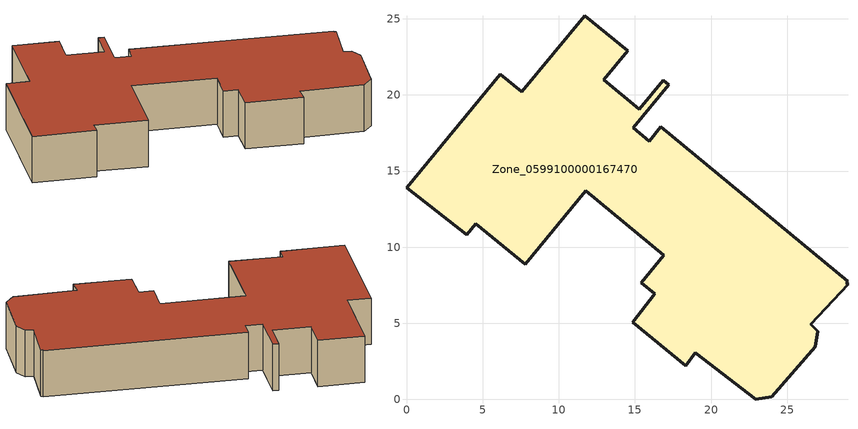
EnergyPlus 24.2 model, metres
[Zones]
Zone_0599100000167470
 floor ground (C_G): 22.94,0 18.97,3.07 18.32,2.21 14.84,5.07 16.31,6.93 15.41,7.65 16.89,9.46 11.76,13.69 7.78,8.87 4.53,11.55 3.94,10.82 0,13.91 6.14,21.37 7.57,20.19 11.71,25.21 14.51,22.9 12.94,21 15.28,19.07 16.85,20.96 17.22,20.66 14.88,17.84 15.93,16.97 16.69,17.9 28.98,7.77 28.88,7.65 28.99,7.56 26.54,4.93 27,4.47 26.86,3.48 23.99,0.19 z0
 wall outside (C_F): 15.93,16.97 14.88,17.84 17.22,20.66 16.85,20.96 15.28,19.07 12.94,21 14.51,22.9 11.71,25.21 7.57,20.19 6.14,21.37 0,13.91 3.94,10.82 4.53,11.55 7.78,8.87 11.76,13.69 16.89,9.46 15.41,7.65 16.31,6.93 14.84,5.07 18.32,2.21 18.97,3.07 22.94,0 23.99,0.19 26.86,3.48 27,4.47 26.54,4.93 28.99,7.56 28.88,7.65 28.98,7.77 16.69,17.9 15.93,16.97 z0:3.88
 roof outside (C_R): 14.88,17.84 17.22,20.66 16.85,20.96 15.28,19.07 12.94,21 14.51,22.9 11.71,25.21 7.57,20.19 6.14,21.37 0,13.91 3.94,10.82 4.53,11.55 7.78,8.87 11.76,13.69 16.89,9.46 15.41,7.65 16.31,6.93 14.84,5.07 18.32,2.21 18.97,3.07 22.94,0 23.99,0.19 26.86,3.48 27,4.47 26.54,4.93 28.99,7.56 28.88,7.65 28.98,7.77 16.69,17.9 15.93,16.97 z3.88
[BUILDING]
Pand.0599100000167470: North Axis=0; Terrain=City; Loads Convergence Tolerance Value=0.04; Temperature Convergence Tolerance Value=0.4; Solar Distribution=FullExterior; Maximum Number of Warmup Days=25; Minimum Number of Warmup Days=1
[Site:Location]
Rotterdam.The.Hague.AP_ZH_NLD Design_Conditions: Latitude=51.96; Longitude=4.45; Time Zone=1; Elevation=-4.5
[SITE:GROUNDTEMPERATURE:BUILDINGSURFACE]
18, 18, 18, 18, 18, 18, 18, 18, 18, 18, 18, 18
[MATERIAL] Thermal Absorptance=0.9; Solar Absorptance=0.7; Visible Absorptance=0.7
Name | Roughness | Thickness | Conductivity | Density | Specific Heat
G.D.1975-1991 | MediumSmooth | 0.15 | 0.288461 | 540 | 1210
F.D.1975-1991 | Rough | 0.3 | 0.230769 | 1920 | 840
R.D.1975-1991 | MediumRough | 0.2 | 0.153846 | 1500 | 1000
[CONSTRUCTION]
C_G: G.D.1975-1991
C_F: F.D.1975-1991
C_R: R.D.1975-1991
[ZONE]
Zone_0599100000167470: Type=1; Multiplier=1; Ceiling Height=Autocalculate; Volume=Autocalculate; Floor Area=autocalculate; Part of Total Floor Area=Yes
[ZONEINFILTRATION:DESIGNFLOWRATE]
Infil_Zone_0599100000167470: Zone or ZoneList or Space or SpaceList=Zone_0599100000167470; Schedule=AlwaysOn; Design Flow Rate Calculation Method=Flow/Area; Flow Rate per Floor Area=0.0042; Constant Term Coefficient=1; Temperature Term Coefficient=0; Velocity Term Coefficient=0; Velocity Squared Term Coefficient=0
[HVACTEMPLATE:ZONE:IDEALLOADSAIRSYSTEM]
Zone_0599100000167470: Maximum Heating Supply Air Temperature=50; Minimum Cooling Supply Air Temperature=13; Maximum Heating Supply Air Humidity Ratio=0.0156; Minimum Cooling Supply Air Humidity Ratio=0.0077; Heating Limit=NoLimit; Cooling Limit=NoLimit; Dehumidification Control Type=ConstantSensibleHeatRatio; Cooling Sensible Heat Ratio=0.7; Dehumidification Setpoint=60; Humidification Control Type=None; Humidification Setpoint=30; Outdoor Air Method=None; Outdoor Air Flow Rate per Person=0.00944; Outdoor Air Flow Rate per Zone Floor Area=0; Outdoor Air Flow Rate per Zone=0; Demand Controlled Ventilation Type=None; Outdoor Air Economizer Type=NoEconomizer; Heat Recovery Type=None; Sensible Heat Recovery Effectiveness=0.7; Latent Heat Recovery Effectiveness=0.65
[ZONECONTROL:THERMOSTAT]
ThermostatControl_Zone_0599100000167470: Zone or ZoneList=Zone_0599100000167470; Control Type Schedule=DualSetpointControlType; Control 1=Thermostat_Zone_0599100000167470; Temperature Difference Between Cutout And Setpoint=0
[THERMOSTATSETPOINT:DUALSETPOINT]
Thermostat_Zone_0599100000167470: Heating Setpoint Temperature Schedule=HeatingSetpoint_Zone_0599100000167470; Cooling Setpoint Temperature Schedule=CoolingSetpoint_Zone_0599100000167470
[SCHEDULE:COMPACT]
HeatingSetpoint_Zone_0599100000167470: Through: 12/31, For: AllDays, Until: 24:00, 21
CoolingSetpoint_Zone_0599100000167470: Through: 12/31, For: AllDays, Until: 24:00, 24
DualSetpointControlType: Through: 12/31, For: AllDays, Until: 24:00, 4
AlwaysOn: Through: 12/31, For: AllDays, Until: 24:00, 1
